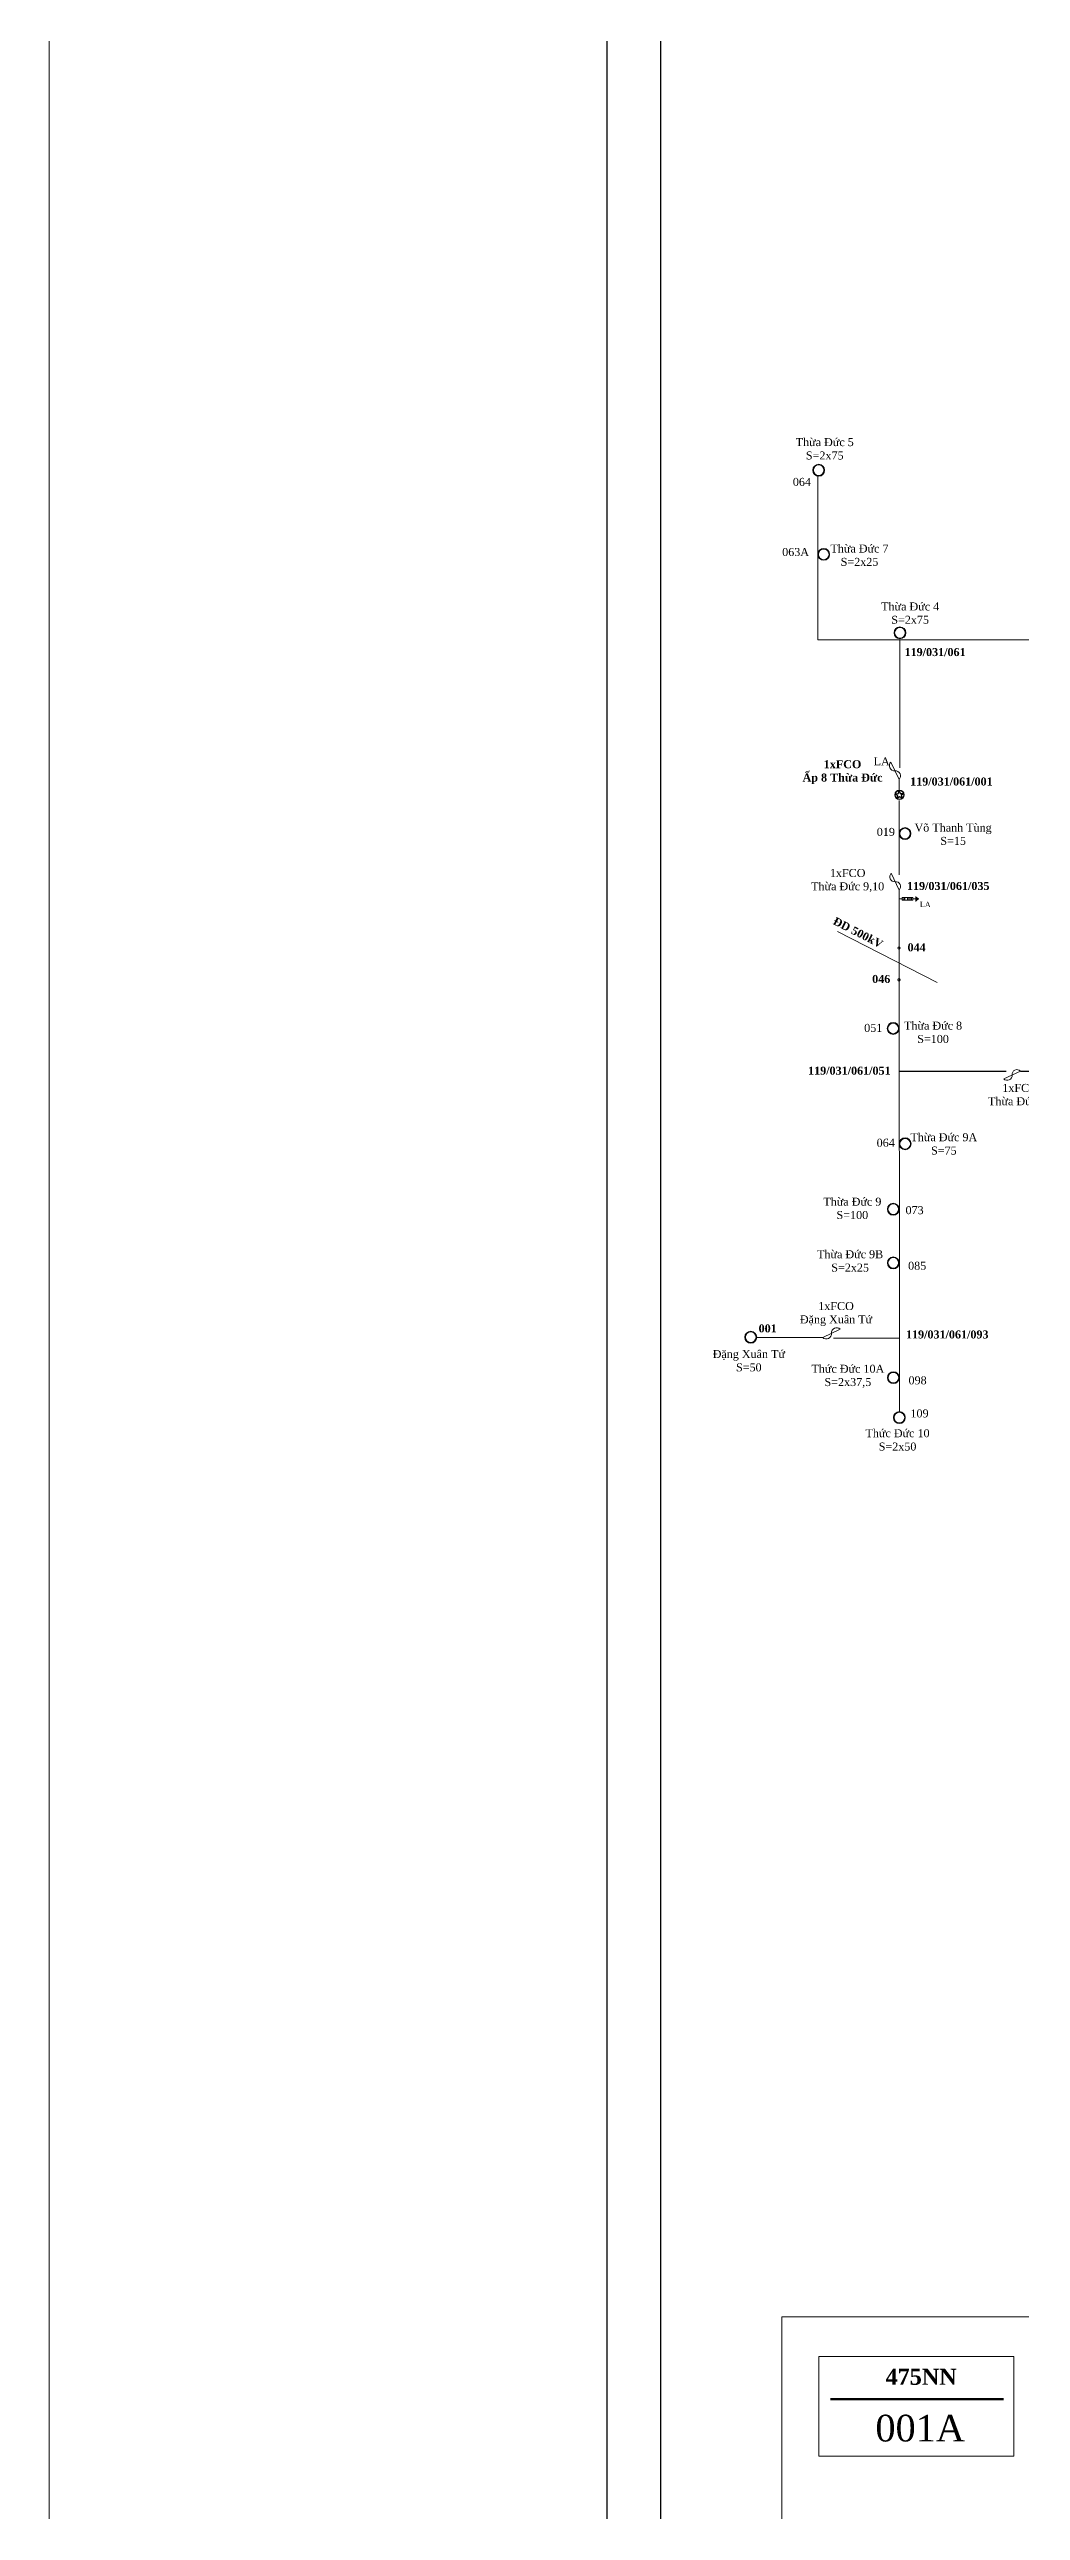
# Model space of a CAD drawing. Header units: inches. Extents: x 4393 to 9189, y -189 to 2360.
# Drawn here: x 7959.2 to 8050.3, y 1156.7 to 1387.4 of the extents above; entities that cross this region are included whole.
import ezdxf
from ezdxf.enums import TextEntityAlignment as Align

# ---------------------------------------------------------------- set-up
doc = ezdxf.new("R2010")
doc.units = ezdxf.units.IN
doc.header["$MEASUREMENT"] = 0
for name, color, linetype, lineweight in [('Day 220kV', 6, 'Continuous', 30), ('Day 22kV', 1, 'Continuous', 25), ('Khung', 7, 'Continuous', 20), ('TBA', 5, 'Continuous', 18), ('Text', 7, 'Continuous', 15), ('Thiet bi', 3, 'Continuous', 18)]:
    doc.layers.add(name, color=color, linetype=linetype, lineweight=lineweight)
doc.styles.add('TimeNRoman', font='times.ttf')
doc.styles.add('TimeNRoman-B', font='timesbd.ttf')

# ---------------------------------------------------------------- blocks, each defined once
blk = doc.blocks.new('FCO')
at = {"color": 0}
blk.add_lwpolyline([(0, 0, 0.707499), (1.13, 0.53, -0.707499), (2.26, 1.05, -5.301682)], format="xyb", dxfattribs=at)
blk.add_lwpolyline([(0, 0), (2.26, 1.05)], dxfattribs=at)
blk = doc.blocks.new('TBA 1P')
h = blk.add_hatch(color=4)
h.set_gradient(color1=(0, 0, 255), one_color=1, tint=1, name='SPHERICAL')
h.paths.add_polyline_path([(0.8, 0.8, 1), (-0.8, 0.8, 1)])
h.paths.add_polyline_path([(-0.77, 0.8, -1), (0.77, 0.8, -1)], flags=16)
at = {"color": 0}
for radius in [0.8, 0.769, 0.759, 0.759, 0.748, 0.737, 0.726, 0.715]:
    blk.add_circle((0, 0.8), radius, dxfattribs=at)
blk = doc.blocks.new('ngoi sao')
at = {"layer": 'Day 22kV', "color": 1}
for p, q in [((7789, 2470), (7804, 2475)), ((7804, 2465), (7789, 2470)), ((7804, 2475), (7804, 2490)), ((7804, 2490), (7812, 2478)), ((7804, 2450), (7804, 2465)), ((7812, 2462), (7804, 2450)), ((7812, 2478), (7827, 2482)), ((7827, 2458), (7812, 2462)), ((7827, 2482), (7818, 2470)), ((7818, 2470), (7827, 2458))]:
    blk.add_line(p, q, dxfattribs=at)
blk = doc.blocks.new('báo sự cố')
at = {"layer": 'Day 22kV', "color": 1, "xscale": 0.1313280000002237, "yscale": 0.1313280000002237, "zscale": 0.1313280000002237}
blk.add_blockref('ngoi sao', (6759.6, 2134.3, 3), dxfattribs=at)
at = {"layer": 'TBA', "xscale": 3.449999999999818, "yscale": 3.449999999999818, "zscale": 3.449999999999818, "rotation": 90}
blk.add_blockref('TBA 1P', (7788, 2458.8), dxfattribs=at)
blk = doc.blocks.new('4')
at = {"layer": 'Day 22kV', "color": 6}
blk.add_line((0, 0), (0, 841), dxfattribs=at)
blk = doc.blocks.new('11')
at = {"layer": 'Day 22kV', "color": 6}
blk.add_lwpolyline([(1138.99, 829.51), (10, 829.49), (10, 8.51), (1138.99, 8.51), (1138.99, 829.51)], dxfattribs=at)
blk.add_blockref('4', (0, -1.49), dxfattribs=at)
blk = doc.blocks.new('LA')
at = {"color": 0}
for p, q in [((0.33, -2.28), (0.53, -2.69)), ((0.33, -2.28), (0.74, -2.28)), ((0.33, -3.92), (0.33, -2.28)), ((0.33, -2.69), (0.74, -2.69)), ((0.33, -3.1), (0.74, -3.1)), ((0.33, -3.3), (0.74, -3.3)), ((0.33, -3.51), (0.74, -3.51)), ((0.33, -3.71), (0.74, -3.71)), ((0.52, -1.72), (0.52, -2.28)), ((0.53, -2.69), (0.74, -2.28)), ((0.74, -2.28), (0.74, -3.92)), ((0.88, -4.39), (0.14, -4.39)), ((0.22, -4.48), (0.8, -4.48)), ((0.3, -4.58), (0.72, -4.58)), ((0.74, -3.92), (0.33, -3.92)), ((0.38, -4.67), (0.64, -4.67)), ((0.46, -4.77), (0.56, -4.77)), ((0.53, -3.92), (0.53, -4.39))]:
    blk.add_line(p, q, dxfattribs=at)

msp = doc.modelspace()

# ---------------------------------------------------------------- linework, layer by layer
at = {"lineweight": 30}
for p, q in [((8038.92, 1291.64), (8048.96, 1291.64)), ((8050.3, 1291.66), (8079.55, 1291.66))]:
    msp.add_line(p, q, dxfattribs=at)
at = {"layer": 'Day 220kV', "lineweight": 15}
msp.add_lwpolyline([(8042.47, 1299.95), (8033.13, 1304.73)], dxfattribs=at)
at = {"layer": 'Day 22kV', "color": 4, "lineweight": 15}
for points in [[(8031.28, 1332.06), (8031.28, 1347.42)], [(8038.97, 1320.08), (8038.97, 1332.03)], [(8038.92, 1310.04), (8038.91, 1317)], [(8038.91, 1308.62), (8038.94, 1259.74)], [(8032.75, 1266.63), (8038.93, 1266.63)]]:
    msp.add_lwpolyline(points, dxfattribs=at)
at = {"layer": 'Day 22kV', "color": 6, "lineweight": 15}
msp.add_lwpolyline([(8038.92, 1317.9), (8038.92, 1318.97)], dxfattribs=at)
at = {"layer": 'Day 22kV', "color": 4, "lineweight": 15}
for centre in [(8038.91, 1303.19), (8038.91, 1300.21)]:
    msp.add_circle(centre, 0.112, dxfattribs=at)
at = {"layer": 'Khung', "color": 2, "ltscale": 20, "const_width": 0.203}
msp.add_lwpolyline([(8048.71, 1167.2), (8032.45, 1167.2)], dxfattribs=at)
at = {"layer": 'Text', "color": 4}
for p, q in [((8031.28, 1332.06), (8130.93, 1332.05)), ((8031.75, 1266.7), (8025.56, 1266.7))]:
    msp.add_line(p, q, dxfattribs=at)
for points in [[(7959.2, 1504.68), (8603.17, 1504.68), (8603.17, 425.7), (7959.2, 425.7)], [(8027.93, 1174.92), (8098.67, 1174.92), (8098.67, 1096.48), (8027.93, 1096.48)], [(8031.4, 1171.19), (8049.66, 1171.19), (8049.66, 1161.86), (8031.4, 1161.86)]]:
    msp.add_lwpolyline(points, close=True, dxfattribs=at)

# ---------------------------------------------------------------- block references
at = {"layer": 'Day 22kV', "color": 6, "lineweight": 30, "xscale": 0.5, "yscale": 0.5, "zscale": 0.5}
msp.add_blockref('11', (8011.55, 992.26), dxfattribs=at)
at = {"layer": 'Day 22kV', "color": 6, "lineweight": 15, "xscale": 0.1612799999996704, "yscale": 0.161279999999806, "zscale": 0.1612800000000109, "rotation": 345.0685828217896}
msp.add_blockref('báo sự cố', (6723.56, 1257.91), dxfattribs=at)
at = {"layer": 'TBA', "lineweight": 15, "yscale": 0.6955199999999877, "zscale": 0.6955200000001468}
for p, xscale, rotation in [((8031.93, 1347.97), 0.6955199999999877, 90), ((8032.4, 1340.08), 0.6955199999999877, 90), ((8039.55, 1332.73), 0.6955199999999877, 90), ((8038.36, 1296.21), 0.6955200000002151, 180), ((8039.48, 1285.4), 0.6955200000002151, 180), ((8038.37, 1279.27), 0.6955200000002151, 180), ((8038.37, 1274.24), 0.6955200000002151, 180), ((8038.38, 1263.48), 0.6955200000002151, 180), ((8038.94, 1259.74), 0.6955200000002151, 180)]:
    msp.add_blockref('TBA 1P', p, dxfattribs=dict(at, xscale=xscale, rotation=rotation))
at = {"layer": 'TBA', "lineweight": 15, "xscale": 0.6955200000002151, "yscale": 0.6955199999999877, "zscale": 0.6955200000001468}
for p in [(8039.47, 1313.36), (8025, 1266.16)]:
    msp.add_blockref('TBA 1P', p, dxfattribs=at)
at = {"layer": 'Thiet bi', "lineweight": 15}
for name, p, xscale, yscale, zscale, rotation in [('FCO', (8038.91, 1318.98), 0.7257600000000366, 0.7257600000000366, 0.7257600000000735, 90), ('FCO', (8038.91, 1308.62), 0.6955199999999877, 0.6955199999999877, 0.6955200000001468, 90), ('LA', (8037.84, 1307.48), 0.6037500000002183, 0.6037500000002183, 0.6037500000001272, 90), ('FCO', (8050.3, 1291.66), 0.6955200000002151, 0.6955199999999877, 0.6955200000001468, 180)]:
    msp.add_blockref(name, p, dxfattribs=dict(at, xscale=xscale, yscale=yscale, zscale=zscale, rotation=rotation))
at = {"layer": 'Thiet bi', "lineweight": 15, "xscale": 0.725760000000264, "yscale": 0.7257600000000366, "zscale": 0.7257600000000735}
msp.add_blockref('FCO', (8031.75, 1266.7), dxfattribs=at)

# ---------------------------------------------------------------- texts
at = {"layer": 'Text', "color": 4, "lineweight": 15}
for s, height, style, p in [('064', 0.75, 'TimeNRoman', (8029.8, 1346.5)), ('063A', 0.75, 'TimeNRoman', (8029.21, 1339.93)), ('LA', 0.75, 'TimeNRoman', (8037.28, 1320.31)), ('019', 0.75, 'TimeNRoman', (8037.67, 1313.7)), ('119/031/061/035', 0.75, 'TimeNRoman-B', (8043.52, 1308.63)), ('LA', 0.5, 'TimeNRoman', (8041.37, 1307.02, 0.42)), ('044', 0.75, 'TimeNRoman-B', (8040.56, 1302.88)), ('046', 0.75, 'TimeNRoman-B', (8037.24, 1299.92)), ('051', 0.75, 'TimeNRoman', (8036.49, 1295.33)), ('119/031/061/051', 0.75, 'TimeNRoman-B', (8034.25, 1291.32)), ('064', 0.75, 'TimeNRoman', (8037.66, 1284.57)), ('073', 0.75, 'TimeNRoman', (8040.37, 1278.25)), ('085', 0.75, 'TimeNRoman', (8040.61, 1273.04)), ('001', 0.75, 'TimeNRoman-B', (8026.59, 1267.17)), ('119/031/061/093', 0.75, 'TimeNRoman-B', (8043.43, 1266.6)), ('098', 0.75, 'TimeNRoman', (8040.65, 1262.3)), ('109', 0.75, 'TimeNRoman', (8040.83, 1259.2))]:
    msp.add_text(s, height=height, dxfattribs=dict(at, style=style)).set_placement(p, align=Align.CENTER)
at = {"layer": 'Text', "color": 2, "lineweight": 15, "style": 'TimeNRoman-B'}
for s, p in [('119/031/061', (8042.29, 1330.55)), ('119/031/061/001', (8043.82, 1318.42))]:
    msp.add_text(s, height=0.75, dxfattribs=at).set_placement(p, align=Align.CENTER)
at = {"layer": 'Text', "color": 4, "lineweight": 15, "style": 'TimeNRoman-B'}
msp.add_text('ÐD 500kV', height=0.75, rotation=332.8943, dxfattribs=at).set_placement((8034.9, 1304.31), align=Align.CENTER)
at = {"layer": 'Text', "color": 1, "ltscale": 1.5, "style": 'TimeNRoman-B'}
msp.add_text('475NN', height=1.5, dxfattribs=at).set_placement((8040.98, 1168.54), align=Align.CENTER)
at = {"layer": 'Text', "color": 3, "ltscale": 1.5, "style": 'TimeNRoman'}
msp.add_text('001A', height=2.5, dxfattribs=at).set_placement((8040.89, 1163.23), align=Align.CENTER)
at = {"layer": 'Text', "color": 4, "lineweight": 15, "char_height": 0.75, "attachment_point": 5}
for s, insert, width, style in [('Thừa {\\fTimes New Roman|b0|i0|c238|p18;Đ}ức 5\\PS=2x75', (8031.94, 1349.97), 6.8946, 'TimeNRoman'), ('Thừa {\\fTimes New Roman|b0|i0|c238|p18;Đ}ức 7\\PS=2x25', (8035.2, 1340), 9.4567, 'TimeNRoman'), ('Thừa {\\fTimes New Roman|b0|i0|c238|p18;Đ}ức 4\\PS=2x75', (8039.95, 1334.57), 6.8946, 'TimeNRoman'), ('1xFCO\\PẤp 8 Thừa {\\fTimes New Roman|b1|i0|c238|p18;Đ}ức', (8033.61, 1319.67), 10.4309, 'TimeNRoman-B'), ('Võ Thanh Tùng\\PS=15', (8043.98, 1313.85), 9.1242, 'TimeNRoman'), ('1xFCO\\PThừa {\\fTimes New Roman|b0|i0|c238|p18;Đ}ức 9,10', (8034.09, 1309.51), 6.8946, 'TimeNRoman'), ('Thừa {\\fTimes New Roman|b0|i0|c238|p18;Đ}ức 8\\PS=100', (8042.1, 1295.29), 6.8946, 'TimeNRoman'), ('1xFCO \\PThừa {\\fTimes New Roman|b0|i0|c238|p18;Đ}ức 12', (8050.26, 1289.45), 6.8946, 'TimeNRoman'), ('Thừa {\\fTimes New Roman|b0|i0|c238|p18;Đ}ức 9A\\PS=75', (8043.11, 1284.83), 6.8946, 'TimeNRoman'), ('Thừa {\\fTimes New Roman|b0|i0|c238|p18;Đ}ức 9\\PS=100', (8034.53, 1278.79), 6.8946, 'TimeNRoman'), ('1xFCO\\PĐặng Xuân Tứ', (8033, 1268.89), 16.2902, 'TimeNRoman'), ('Đặng Xuân Tứ\\PS=50', (8024.82, 1264.51), 16.2902, 'TimeNRoman'), ('Thức {\\fTimes New Roman|b0|i0|c238|p18;Đ}ức 10A\\PS=2x37,5', (8034.11, 1263.05), 6.8946, 'TimeNRoman'), ('Thức {\\fTimes New Roman|b0|i0|c238|p34;Đ}ức 10\\PS=2x50', (8038.77, 1257.09), 6.8946, 'TimeNRoman')]:
    msp.add_mtext(s, dxfattribs=dict(at, insert=insert, width=width, style=style))
at = {"layer": 'Text', "color": 3, "lineweight": 15, "insert": (8034.32, 1273.86), "char_height": 0.75, "width": 6.8946, "attachment_point": 5, "style": 'TimeNRoman'}
msp.add_mtext('Thừa {\\fTimes New Roman|b0|i0|c238|p18;Đ}ức 9B\\PS=2x25', dxfattribs=at)

doc.saveas('drawing.dxf')
